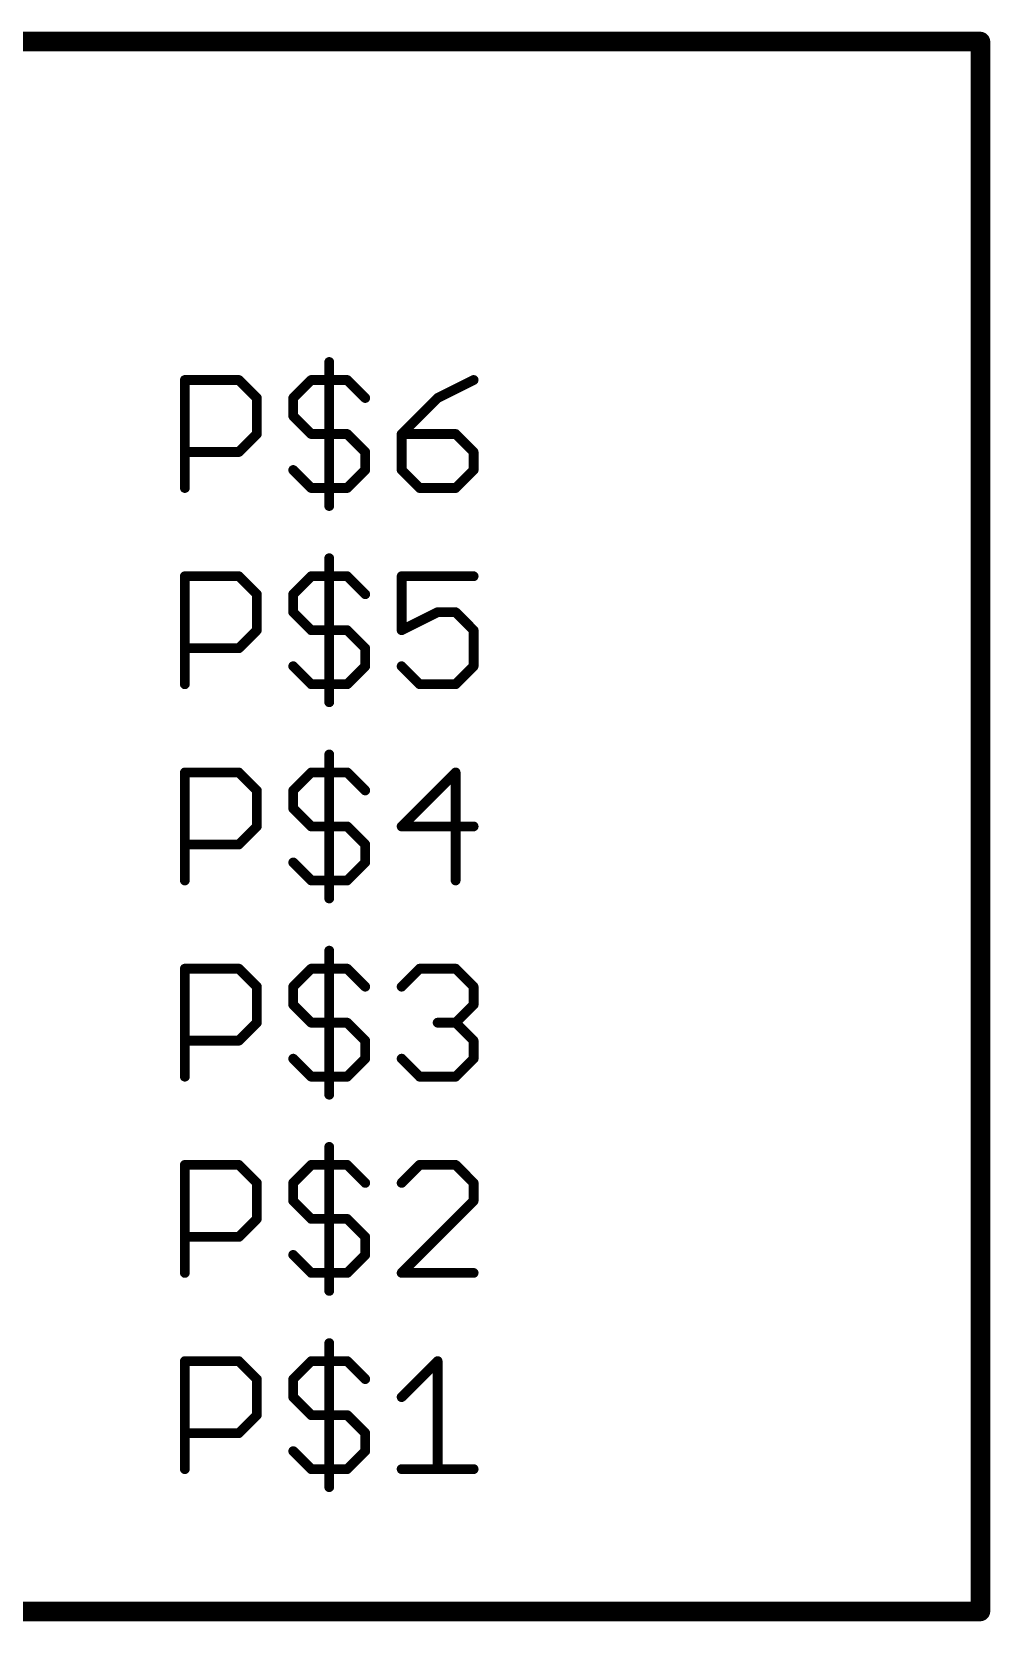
# Model space of a CAD drawing. Extents: x -31 to 132, y -51 to 79.
# Drawn here: x 15.66 to 28.07, y 15.11 to 35.69 of the extents above; entities that cross this region are included whole.
import ezdxf

# ---------------------------------------------------------------- set-up
doc = ezdxf.new("R2010")
doc.units = 0
doc.layers.add('94', color=22, linetype='CONTINUOUS')
doc.layers.add('95', color=253, linetype='CONTINUOUS')

msp = doc.modelspace()

# ---------------------------------------------------------------- linework, layer by layer
at = {"layer": '94', "const_width": 0.254}
for points in [[(15.24, 35.56), (27.94, 35.56)], [(27.94, 35.56), (27.94, 15.24)], [(27.94, 15.24), (15.24, 15.24)]]:
    msp.add_lwpolyline(points, dxfattribs=at)
at = {"layer": '94', "const_width": 0.127}
for points in [[(28.0035, 35.56, 1), (27.8765, 35.56)], [(27.94, 35.4965, 1), (27.94, 35.6235)], [(27.8765, 15.24, 1), (28.0035, 15.24)], [(27.94, 15.1765, 1), (27.94, 15.3035)]]:
    msp.add_lwpolyline(points, format="xyb", dxfattribs=at)
at = {"layer": '95', "const_width": 0.127}
for points in [[(19.5096, 31.4127), (19.5096, 29.5485)], [(17.6403, 29.7815), (17.6403, 31.1797)], [(17.6403, 31.1797), (18.3394, 31.1797)], [(18.3394, 31.1797), (18.5724, 30.9467)], [(19.0436, 30.9467), (19.2766, 31.1797)], [(19.2766, 31.1797), (19.7427, 31.1797)], [(19.7427, 31.1797), (19.9757, 30.9467)], [(21.379, 31.1797), (20.9129, 30.9467)], [(18.5724, 30.9467), (18.5724, 30.4806)], [(19.0436, 30.7136), (19.0436, 30.9467)], [(20.9129, 30.9467), (20.4469, 30.4806)], [(19.2766, 30.4806), (19.0436, 30.7136)], [(18.5724, 30.4806), (18.3394, 30.2476)], [(19.7427, 30.4806), (19.2766, 30.4806)], [(19.9757, 30.2476), (19.7427, 30.4806)], [(20.4469, 30.4806), (20.4469, 30.0145)], [(21.146, 30.4806), (20.4469, 30.4806)], [(21.379, 30.2476), (21.146, 30.4806)], [(18.3394, 30.2476), (17.6403, 30.2476)], [(19.9757, 30.0145), (19.9757, 30.2476)], [(21.379, 30.0145), (21.379, 30.2476)], [(19.0436, 30.0145), (19.2766, 29.7815)], [(19.7427, 29.7815), (19.9757, 30.0145)], [(20.4469, 30.0145), (20.6799, 29.7815)], [(21.146, 29.7815), (21.379, 30.0145)], [(19.2766, 29.7815), (19.7427, 29.7815)], [(20.6799, 29.7815), (21.146, 29.7815)], [(19.5096, 28.8727), (19.5096, 27.0085)], [(17.6403, 27.2415), (17.6403, 28.6397)], [(17.6403, 28.6397), (18.3394, 28.6397)], [(18.3394, 28.6397), (18.5724, 28.4067)], [(19.0436, 28.4067), (19.2766, 28.6397)], [(19.2766, 28.6397), (19.7427, 28.6397)], [(19.7427, 28.6397), (19.9757, 28.4067)], [(21.379, 28.6397), (20.4469, 28.6397)], [(20.4469, 28.6397), (20.4469, 27.9406)], [(18.5724, 28.4067), (18.5724, 27.9406)], [(19.0436, 28.1736), (19.0436, 28.4067)], [(19.2766, 27.9406), (19.0436, 28.1736)], [(20.4469, 27.9406), (20.9129, 28.1736)], [(20.9129, 28.1736), (21.146, 28.1736)], [(21.146, 28.1736), (21.379, 27.9406)], [(18.5724, 27.9406), (18.3394, 27.7076)], [(19.7427, 27.9406), (19.2766, 27.9406)], [(19.9757, 27.7076), (19.7427, 27.9406)], [(21.379, 27.9406), (21.379, 27.4745)], [(18.3394, 27.7076), (17.6403, 27.7076)], [(19.9757, 27.4745), (19.9757, 27.7076)], [(19.0436, 27.4745), (19.2766, 27.2415)], [(19.7427, 27.2415), (19.9757, 27.4745)], [(20.6799, 27.2415), (20.4469, 27.4745)], [(21.379, 27.4745), (21.146, 27.2415)], [(19.2766, 27.2415), (19.7427, 27.2415)], [(21.146, 27.2415), (20.6799, 27.2415)], [(19.5096, 26.3327), (19.5096, 24.4685)], [(17.6403, 24.7015), (17.6403, 26.0997)], [(17.6403, 26.0997), (18.3394, 26.0997)], [(18.3394, 26.0997), (18.5724, 25.8667)], [(19.0436, 25.8667), (19.2766, 26.0997)], [(19.2766, 26.0997), (19.7427, 26.0997)], [(19.7427, 26.0997), (19.9757, 25.8667)], [(21.146, 26.0997), (20.4469, 25.4006)], [(21.146, 24.7015), (21.146, 26.0997)], [(18.5724, 25.8667), (18.5724, 25.4006)], [(19.0436, 25.6336), (19.0436, 25.8667)], [(19.2766, 25.4006), (19.0436, 25.6336)], [(18.5724, 25.4006), (18.3394, 25.1676)], [(19.7427, 25.4006), (19.2766, 25.4006)], [(19.9757, 25.1676), (19.7427, 25.4006)], [(20.4469, 25.4006), (21.379, 25.4006)], [(18.3394, 25.1676), (17.6403, 25.1676)], [(19.9757, 24.9345), (19.9757, 25.1676)], [(19.0436, 24.9345), (19.2766, 24.7015)], [(19.7427, 24.7015), (19.9757, 24.9345)], [(19.2766, 24.7015), (19.7427, 24.7015)], [(19.5096, 23.7927), (19.5096, 21.9285)], [(17.6403, 22.1615), (17.6403, 23.5597)], [(17.6403, 23.5597), (18.3394, 23.5597)], [(18.3394, 23.5597), (18.5724, 23.3267)], [(19.0436, 23.3267), (19.2766, 23.5597)], [(19.2766, 23.5597), (19.7427, 23.5597)], [(19.7427, 23.5597), (19.9757, 23.3267)], [(20.4469, 23.3267), (20.6799, 23.5597)], [(20.6799, 23.5597), (21.146, 23.5597)], [(21.146, 23.5597), (21.379, 23.3267)], [(18.5724, 23.3267), (18.5724, 22.8606)], [(19.0436, 23.0936), (19.0436, 23.3267)], [(21.379, 23.3267), (21.379, 23.0936)], [(19.2766, 22.8606), (19.0436, 23.0936)], [(21.379, 23.0936), (21.146, 22.8606)], [(18.5724, 22.8606), (18.3394, 22.6276)], [(19.7427, 22.8606), (19.2766, 22.8606)], [(19.9757, 22.6276), (19.7427, 22.8606)], [(21.146, 22.8606), (20.9129, 22.8606)], [(21.146, 22.8606), (21.379, 22.6276)], [(18.3394, 22.6276), (17.6403, 22.6276)], [(19.9757, 22.3945), (19.9757, 22.6276)], [(21.379, 22.6276), (21.379, 22.3945)], [(19.0436, 22.3945), (19.2766, 22.1615)], [(19.7427, 22.1615), (19.9757, 22.3945)], [(20.6799, 22.1615), (20.4469, 22.3945)], [(21.379, 22.3945), (21.146, 22.1615)], [(19.2766, 22.1615), (19.7427, 22.1615)], [(21.146, 22.1615), (20.6799, 22.1615)], [(19.5096, 21.2527), (19.5096, 19.3885)], [(17.6403, 19.6215), (17.6403, 21.0197)], [(17.6403, 21.0197), (18.3394, 21.0197)], [(18.3394, 21.0197), (18.5724, 20.7867)], [(19.0436, 20.7867), (19.2766, 21.0197)], [(19.2766, 21.0197), (19.7427, 21.0197)], [(19.7427, 21.0197), (19.9757, 20.7867)], [(20.6799, 21.0197), (20.4469, 20.7867)], [(21.146, 21.0197), (20.6799, 21.0197)], [(21.379, 20.7867), (21.146, 21.0197)], [(18.5724, 20.7867), (18.5724, 20.3206)], [(19.0436, 20.5536), (19.0436, 20.7867)], [(21.379, 20.5536), (21.379, 20.7867)], [(19.2766, 20.3206), (19.0436, 20.5536)], [(20.4469, 19.6215), (21.379, 20.5536)], [(18.5724, 20.3206), (18.3394, 20.0876)], [(19.7427, 20.3206), (19.2766, 20.3206)], [(19.9757, 20.0876), (19.7427, 20.3206)], [(18.3394, 20.0876), (17.6403, 20.0876)], [(19.9757, 19.8545), (19.9757, 20.0876)], [(19.0436, 19.8545), (19.2766, 19.6215)], [(19.7427, 19.6215), (19.9757, 19.8545)], [(19.2766, 19.6215), (19.7427, 19.6215)], [(21.379, 19.6215), (20.4469, 19.6215)], [(19.5096, 18.7127), (19.5096, 16.8485)], [(17.6403, 17.0815), (17.6403, 18.4797)], [(17.6403, 18.4797), (18.3394, 18.4797)], [(18.3394, 18.4797), (18.5724, 18.2467)], [(19.0436, 18.2467), (19.2766, 18.4797)], [(19.2766, 18.4797), (19.7427, 18.4797)], [(19.7427, 18.4797), (19.9757, 18.2467)], [(20.4469, 18.0136), (20.9129, 18.4797)], [(20.9129, 18.4797), (20.9129, 17.0815)], [(18.5724, 18.2467), (18.5724, 17.7806)], [(19.0436, 18.0136), (19.0436, 18.2467)], [(19.2766, 17.7806), (19.0436, 18.0136)], [(18.5724, 17.7806), (18.3394, 17.5476)], [(19.7427, 17.7806), (19.2766, 17.7806)], [(19.9757, 17.5476), (19.7427, 17.7806)], [(18.3394, 17.5476), (17.6403, 17.5476)], [(19.9757, 17.3145), (19.9757, 17.5476)], [(19.0436, 17.3145), (19.2766, 17.0815)], [(19.7427, 17.0815), (19.9757, 17.3145)], [(19.2766, 17.0815), (19.7427, 17.0815)], [(20.4469, 17.0815), (21.379, 17.0815)]]:
    msp.add_lwpolyline(points, dxfattribs=at)
at = {"layer": '95', "const_width": 0.0635}
for points in [[(19.5414, 31.4127, 1), (19.4779, 31.4127)], [(17.6403, 31.2114, 1), (17.6403, 31.1479)], [(17.672, 31.1797, 1), (17.6086, 31.1797)], [(18.3618, 31.2021, 1), (18.3169, 31.1572)], [(18.3394, 31.1479, 1), (18.3394, 31.2114)], [(19.2766, 31.2114, 1), (19.2766, 31.1479)], [(19.2991, 31.1572, 1), (19.2542, 31.2021)], [(19.7651, 31.2021, 1), (19.7202, 31.1572)], [(19.7427, 31.1479, 1), (19.7427, 31.2114)], [(21.3932, 31.1513, 1), (21.3648, 31.2081)], [(18.6042, 30.9467, 1), (18.5407, 30.9467)], [(18.55, 30.9242, 1), (18.5949, 30.9691)], [(19.0753, 30.9467, 1), (19.0118, 30.9467)], [(19.0211, 30.9691, 1), (19.066, 30.9242)], [(19.9533, 30.9242, 1), (19.9982, 30.9691)], [(20.8987, 30.9751, 1), (20.9271, 30.9183)], [(20.9354, 30.9242, 1), (20.8905, 30.9691)], [(19.066, 30.7361, 1), (19.0211, 30.6912)], [(19.0118, 30.7136, 1), (19.0753, 30.7136)], [(18.5407, 30.4806, 1), (18.6042, 30.4806)], [(18.5949, 30.4581, 1), (18.55, 30.503)], [(19.2766, 30.5123, 1), (19.2766, 30.4488)], [(19.2542, 30.4581, 1), (19.2991, 30.503)], [(19.7651, 30.503, 1), (19.7202, 30.4581)], [(19.7427, 30.4488, 1), (19.7427, 30.5123)], [(20.4786, 30.4806, 1), (20.4151, 30.4806)], [(20.4469, 30.5123, 1), (20.4469, 30.4488)], [(20.4244, 30.503, 1), (20.4693, 30.4581)], [(21.1684, 30.503, 1), (21.1235, 30.4581)], [(21.146, 30.4488, 1), (21.146, 30.5123)], [(17.6403, 30.2793, 1), (17.6403, 30.2158)], [(18.3169, 30.27, 1), (18.3618, 30.2251)], [(18.3394, 30.2158, 1), (18.3394, 30.2793)], [(20.0075, 30.2476, 1), (19.944, 30.2476)], [(19.9533, 30.2251, 1), (19.9982, 30.27)], [(21.4107, 30.2476, 1), (21.3472, 30.2476)], [(21.3565, 30.2251, 1), (21.4014, 30.27)], [(19.066, 30.037, 1), (19.0211, 29.9921)], [(19.944, 30.0145, 1), (20.0075, 30.0145)], [(19.9982, 29.9921, 1), (19.9533, 30.037)], [(20.4151, 30.0145, 1), (20.4786, 30.0145)], [(20.4693, 30.037, 1), (20.4244, 29.9921)], [(21.3472, 30.0145, 1), (21.4107, 30.0145)], [(21.4014, 29.9921, 1), (21.3565, 30.037)], [(19.2766, 29.8133, 1), (19.2766, 29.7498)], [(19.2542, 29.759, 1), (19.2991, 29.804)], [(19.7202, 29.804, 1), (19.7651, 29.759)], [(19.7427, 29.7498, 1), (19.7427, 29.8133)], [(20.6799, 29.8133, 1), (20.6799, 29.7498)], [(20.6574, 29.759, 1), (20.7023, 29.804)], [(21.1235, 29.804, 1), (21.1684, 29.759)], [(21.146, 29.7498, 1), (21.146, 29.8133)], [(17.6086, 29.7815, 1), (17.672, 29.7815)], [(19.4779, 29.5485, 1), (19.5414, 29.5485)], [(19.5414, 28.8727, 1), (19.4779, 28.8727)], [(17.6403, 28.6714, 1), (17.6403, 28.6079)], [(17.672, 28.6397, 1), (17.6086, 28.6397)], [(18.3618, 28.6621, 1), (18.3169, 28.6172)], [(18.3394, 28.6079, 1), (18.3394, 28.6714)], [(19.2766, 28.6714, 1), (19.2766, 28.6079)], [(19.2991, 28.6172, 1), (19.2542, 28.6621)], [(19.7651, 28.6621, 1), (19.7202, 28.6172)], [(19.7427, 28.6079, 1), (19.7427, 28.6714)], [(20.4786, 28.6397, 1), (20.4151, 28.6397)], [(20.4469, 28.6714, 1), (20.4469, 28.6079)], [(21.379, 28.6079, 1), (21.379, 28.6714)], [(18.6042, 28.4067, 1), (18.5407, 28.4067)], [(18.55, 28.3842, 1), (18.5949, 28.4291)], [(19.0753, 28.4067, 1), (19.0118, 28.4067)], [(19.0211, 28.4291, 1), (19.066, 28.3842)], [(19.9533, 28.3842, 1), (19.9982, 28.4291)], [(19.066, 28.1961, 1), (19.0211, 28.1512)], [(19.0118, 28.1736, 1), (19.0753, 28.1736)], [(20.9129, 28.2054, 1), (20.9129, 28.1419)], [(20.9271, 28.1452, 1), (20.8987, 28.202)], [(21.1684, 28.1961, 1), (21.1235, 28.1512)], [(21.146, 28.1419, 1), (21.146, 28.2054)], [(18.5949, 27.9181, 1), (18.55, 27.963)], [(19.2766, 27.9723, 1), (19.2766, 27.9088)], [(19.2542, 27.9181, 1), (19.2991, 27.963)], [(19.7651, 27.963, 1), (19.7202, 27.9181)], [(19.7427, 27.9088, 1), (19.7427, 27.9723)], [(20.4327, 27.969, 1), (20.4611, 27.9122)], [(21.4107, 27.9406, 1), (21.3472, 27.9406)], [(21.3565, 27.9181, 1), (21.4014, 27.963)], [(18.5407, 27.9406, 1), (18.6042, 27.9406)], [(20.4151, 27.9406, 1), (20.4786, 27.9406)], [(17.6403, 27.7393, 1), (17.6403, 27.6758)], [(18.3169, 27.73, 1), (18.3618, 27.6851)], [(18.3394, 27.6758, 1), (18.3394, 27.7393)], [(20.0075, 27.7076, 1), (19.944, 27.7076)], [(19.9533, 27.6851, 1), (19.9982, 27.73)], [(19.066, 27.497, 1), (19.0211, 27.4521)], [(19.944, 27.4745, 1), (20.0075, 27.4745)], [(19.9982, 27.4521, 1), (19.9533, 27.497)], [(20.4693, 27.497, 1), (20.4244, 27.4521)], [(21.3472, 27.4745, 1), (21.4107, 27.4745)], [(21.4014, 27.4521, 1), (21.3565, 27.497)], [(17.6086, 27.2415, 1), (17.672, 27.2415)], [(19.2766, 27.2733, 1), (19.2766, 27.2098)], [(19.2542, 27.219, 1), (19.2991, 27.264)], [(19.7202, 27.264, 1), (19.7651, 27.219)], [(19.7427, 27.2098, 1), (19.7427, 27.2733)], [(20.6799, 27.2733, 1), (20.6799, 27.2098)], [(20.6574, 27.219, 1), (20.7023, 27.264)], [(21.1235, 27.264, 1), (21.1684, 27.219)], [(21.146, 27.2098, 1), (21.146, 27.2733)], [(19.4779, 27.0085, 1), (19.5414, 27.0085)], [(19.5414, 26.3327, 1), (19.4779, 26.3327)], [(17.6403, 26.1314, 1), (17.6403, 26.0679)], [(17.672, 26.0997, 1), (17.6086, 26.0997)], [(18.3618, 26.1221, 1), (18.3169, 26.0772)], [(18.3394, 26.0679, 1), (18.3394, 26.1314)], [(19.2766, 26.1314, 1), (19.2766, 26.0679)], [(19.2991, 26.0772, 1), (19.2542, 26.1221)], [(19.7651, 26.1221, 1), (19.7202, 26.0772)], [(19.7427, 26.0679, 1), (19.7427, 26.1314)], [(21.1777, 26.0997, 1), (21.1142, 26.0997)], [(21.1684, 26.0772, 1), (21.1235, 26.1221)], [(18.6042, 25.8667, 1), (18.5407, 25.8667)], [(19.0753, 25.8667, 1), (19.0118, 25.8667)], [(18.55, 25.8442, 1), (18.5949, 25.8891)], [(19.0211, 25.8891, 1), (19.066, 25.8442)], [(19.9533, 25.8442, 1), (19.9982, 25.8891)], [(19.066, 25.6561, 1), (19.0211, 25.6112)], [(19.0118, 25.6336, 1), (19.0753, 25.6336)], [(18.5407, 25.4006, 1), (18.6042, 25.4006)], [(18.5949, 25.3781, 1), (18.55, 25.423)], [(19.2766, 25.4323, 1), (19.2766, 25.3688)], [(19.2542, 25.3781, 1), (19.2991, 25.423)], [(19.7651, 25.423, 1), (19.7202, 25.3781)], [(19.7427, 25.3688, 1), (19.7427, 25.4323)], [(20.4469, 25.4323, 1), (20.4469, 25.3688)], [(20.4244, 25.423, 1), (20.4693, 25.3781)], [(21.379, 25.3688, 1), (21.379, 25.4323)], [(17.6403, 25.1993, 1), (17.6403, 25.1358)], [(18.3169, 25.19, 1), (18.3618, 25.1451)], [(18.3394, 25.1358, 1), (18.3394, 25.1993)], [(20.0075, 25.1676, 1), (19.944, 25.1676)], [(19.9533, 25.1451, 1), (19.9982, 25.19)], [(19.066, 24.957, 1), (19.0211, 24.9121)], [(19.944, 24.9345, 1), (20.0075, 24.9345)], [(19.9982, 24.9121, 1), (19.9533, 24.957)], [(17.6086, 24.7015, 1), (17.672, 24.7015)], [(19.2766, 24.7333, 1), (19.2766, 24.6698)], [(19.2542, 24.679, 1), (19.2991, 24.724)], [(19.7202, 24.724, 1), (19.7651, 24.679)], [(19.7427, 24.6698, 1), (19.7427, 24.7333)], [(21.1142, 24.7015, 1), (21.1777, 24.7015)], [(19.4779, 24.4685, 1), (19.5414, 24.4685)], [(19.5414, 23.7927, 1), (19.4779, 23.7927)], [(17.6403, 23.5914, 1), (17.6403, 23.5279)], [(17.672, 23.5597, 1), (17.6086, 23.5597)], [(18.3618, 23.5821, 1), (18.3169, 23.5372)], [(18.3394, 23.5279, 1), (18.3394, 23.5914)], [(19.2766, 23.5914, 1), (19.2766, 23.5279)], [(19.2991, 23.5372, 1), (19.2542, 23.5821)], [(19.7651, 23.5821, 1), (19.7202, 23.5372)], [(19.7427, 23.5279, 1), (19.7427, 23.5914)], [(20.6799, 23.5914, 1), (20.6799, 23.5279)], [(20.7023, 23.5372, 1), (20.6574, 23.5821)], [(21.1684, 23.5821, 1), (21.1235, 23.5372)], [(21.146, 23.5279, 1), (21.146, 23.5914)], [(18.6042, 23.3267, 1), (18.5407, 23.3267)], [(18.55, 23.3042, 1), (18.5949, 23.3491)], [(19.0753, 23.3267, 1), (19.0118, 23.3267)], [(19.0211, 23.3491, 1), (19.066, 23.3042)], [(19.9533, 23.3042, 1), (19.9982, 23.3491)], [(20.4244, 23.3491, 1), (20.4693, 23.3042)], [(21.4107, 23.3267, 1), (21.3472, 23.3267)], [(21.3565, 23.3042, 1), (21.4014, 23.3491)], [(19.066, 23.1161, 1), (19.0211, 23.0712)], [(19.0118, 23.0936, 1), (19.0753, 23.0936)], [(21.3472, 23.0936, 1), (21.4107, 23.0936)], [(21.4014, 23.0712, 1), (21.3565, 23.1161)], [(18.5407, 22.8606, 1), (18.6042, 22.8606)], [(18.5949, 22.8381, 1), (18.55, 22.883)], [(19.2766, 22.8923, 1), (19.2766, 22.8288)], [(19.2542, 22.8381, 1), (19.2991, 22.883)], [(19.7651, 22.883, 1), (19.7202, 22.8381)], [(19.7427, 22.8288, 1), (19.7427, 22.8923)], [(20.9129, 22.8923, 1), (20.9129, 22.8288)], [(21.1684, 22.883, 1), (21.1235, 22.8381)], [(21.1235, 22.883, 1), (21.1684, 22.8381)], [(21.146, 22.8288, 1), (21.146, 22.8923)], [(17.6403, 22.6593, 1), (17.6403, 22.5958)], [(18.3169, 22.65, 1), (18.3618, 22.6051)], [(18.3394, 22.5958, 1), (18.3394, 22.6593)], [(20.0075, 22.6276, 1), (19.944, 22.6276)], [(19.9533, 22.6051, 1), (19.9982, 22.65)], [(21.4107, 22.6276, 1), (21.3472, 22.6276)], [(21.3565, 22.6051, 1), (21.4014, 22.65)], [(19.066, 22.417, 1), (19.0211, 22.3721)], [(19.944, 22.3945, 1), (20.0075, 22.3945)], [(19.9982, 22.3721, 1), (19.9533, 22.417)], [(20.4693, 22.417, 1), (20.4244, 22.3721)], [(21.3472, 22.3945, 1), (21.4107, 22.3945)], [(21.4014, 22.3721, 1), (21.3565, 22.417)], [(19.2766, 22.1932, 1), (19.2766, 22.1298)], [(19.7427, 22.1298, 1), (19.7427, 22.1932)], [(20.6799, 22.1932, 1), (20.6799, 22.1298)], [(21.146, 22.1298, 1), (21.146, 22.1932)], [(17.6086, 22.1615, 1), (17.672, 22.1615)], [(19.2542, 22.139, 1), (19.2991, 22.184)], [(19.7202, 22.184, 1), (19.7651, 22.139)], [(20.6574, 22.139, 1), (20.7023, 22.184)], [(21.1235, 22.184, 1), (21.1684, 22.139)], [(19.4779, 21.9285, 1), (19.5414, 21.9285)], [(19.5414, 21.2527, 1), (19.4779, 21.2527)], [(17.6403, 21.0514, 1), (17.6403, 20.9879)], [(17.672, 21.0197, 1), (17.6086, 21.0197)], [(18.3618, 21.0421, 1), (18.3169, 20.9972)], [(18.3394, 20.9879, 1), (18.3394, 21.0514)], [(19.2766, 21.0514, 1), (19.2766, 20.9879)], [(19.2991, 20.9972, 1), (19.2542, 21.0421)], [(19.7651, 21.0421, 1), (19.7202, 20.9972)], [(19.7427, 20.9879, 1), (19.7427, 21.0514)], [(20.6799, 21.0514, 1), (20.6799, 20.9879)], [(20.7023, 20.9972, 1), (20.6574, 21.0421)], [(21.1684, 21.0421, 1), (21.1235, 20.9972)], [(21.146, 20.9879, 1), (21.146, 21.0514)], [(18.6042, 20.7867, 1), (18.5407, 20.7867)], [(18.55, 20.7642, 1), (18.5949, 20.8091)], [(19.0753, 20.7867, 1), (19.0118, 20.7867)], [(19.0211, 20.8091, 1), (19.066, 20.7642)], [(19.9533, 20.7642, 1), (19.9982, 20.8091)], [(20.4244, 20.8091, 1), (20.4693, 20.7642)], [(21.4107, 20.7867, 1), (21.3472, 20.7867)], [(21.3565, 20.7642, 1), (21.4014, 20.8091)], [(19.066, 20.5761, 1), (19.0211, 20.5312)], [(19.0118, 20.5536, 1), (19.0753, 20.5536)], [(21.3472, 20.5536, 1), (21.4107, 20.5536)], [(21.4014, 20.5312, 1), (21.3565, 20.5761)], [(18.5949, 20.2981, 1), (18.55, 20.343)], [(19.2766, 20.3523, 1), (19.2766, 20.2888)], [(19.2542, 20.2981, 1), (19.2991, 20.343)], [(19.7651, 20.343, 1), (19.7202, 20.2981)], [(19.7427, 20.2888, 1), (19.7427, 20.3523)], [(18.5407, 20.3206, 1), (18.6042, 20.3206)], [(17.6403, 20.1193, 1), (17.6403, 20.0558)], [(18.3169, 20.11, 1), (18.3618, 20.0651)], [(18.3394, 20.0558, 1), (18.3394, 20.1193)], [(20.0075, 20.0876, 1), (19.944, 20.0876)], [(19.9533, 20.0651, 1), (19.9982, 20.11)], [(19.066, 19.877, 1), (19.0211, 19.8321)], [(19.944, 19.8545, 1), (20.0075, 19.8545)], [(19.9982, 19.8321, 1), (19.9533, 19.877)], [(17.6086, 19.6215, 1), (17.672, 19.6215)], [(19.2766, 19.6532, 1), (19.2766, 19.5898)], [(19.2542, 19.599, 1), (19.2991, 19.644)], [(19.7202, 19.644, 1), (19.7651, 19.599)], [(19.7427, 19.5898, 1), (19.7427, 19.6532)], [(20.4244, 19.644, 1), (20.4693, 19.599)], [(20.4469, 19.6532, 1), (20.4469, 19.5898)], [(21.379, 19.5898, 1), (21.379, 19.6532)], [(19.4779, 19.3885, 1), (19.5414, 19.3885)], [(19.5414, 18.7127, 1), (19.4779, 18.7127)], [(17.6403, 18.5114, 1), (17.6403, 18.4479)], [(17.672, 18.4797, 1), (17.6086, 18.4797)], [(18.3618, 18.5021, 1), (18.3169, 18.4572)], [(18.3394, 18.4479, 1), (18.3394, 18.5114)], [(19.2766, 18.5114, 1), (19.2766, 18.4479)], [(19.2991, 18.4572, 1), (19.2542, 18.5021)], [(19.7651, 18.5021, 1), (19.7202, 18.4572)], [(19.7427, 18.4479, 1), (19.7427, 18.5114)], [(20.9447, 18.4797, 1), (20.8812, 18.4797)], [(20.9354, 18.4572, 1), (20.8905, 18.5021)], [(18.6042, 18.2467, 1), (18.5407, 18.2467)], [(18.55, 18.2242, 1), (18.5949, 18.2691)], [(19.0753, 18.2467, 1), (19.0118, 18.2467)], [(19.0211, 18.2691, 1), (19.066, 18.2242)], [(19.9533, 18.2242, 1), (19.9982, 18.2691)], [(19.066, 18.0361, 1), (19.0211, 17.9912)], [(19.0118, 18.0136, 1), (19.0753, 18.0136)], [(20.4244, 18.0361, 1), (20.4693, 17.9912)], [(18.5407, 17.7806, 1), (18.6042, 17.7806)], [(18.5949, 17.7581, 1), (18.55, 17.803)], [(19.2766, 17.8123, 1), (19.2766, 17.7488)], [(19.2542, 17.7581, 1), (19.2991, 17.803)], [(19.7651, 17.803, 1), (19.7202, 17.7581)], [(19.7427, 17.7488, 1), (19.7427, 17.8123)], [(17.6403, 17.5793, 1), (17.6403, 17.5158)], [(18.3169, 17.57, 1), (18.3618, 17.5251)], [(18.3394, 17.5158, 1), (18.3394, 17.5793)], [(20.0075, 17.5476, 1), (19.944, 17.5476)], [(19.9533, 17.5251, 1), (19.9982, 17.57)], [(19.066, 17.337, 1), (19.0211, 17.2921)], [(19.944, 17.3145, 1), (20.0075, 17.3145)], [(19.9982, 17.2921, 1), (19.9533, 17.337)], [(17.6086, 17.0815, 1), (17.672, 17.0815)], [(19.2766, 17.1133, 1), (19.2766, 17.0498)], [(19.2542, 17.059, 1), (19.2991, 17.104)], [(19.7202, 17.104, 1), (19.7651, 17.059)], [(19.7427, 17.0498, 1), (19.7427, 17.1133)], [(20.4469, 17.1133, 1), (20.4469, 17.0498)], [(20.8812, 17.0815, 1), (20.9447, 17.0815)], [(21.379, 17.0498, 1), (21.379, 17.1133)], [(19.4779, 16.8485, 1), (19.5414, 16.8485)]]:
    msp.add_lwpolyline(points, format="xyb", dxfattribs=at)

doc.saveas('drawing.dxf')
